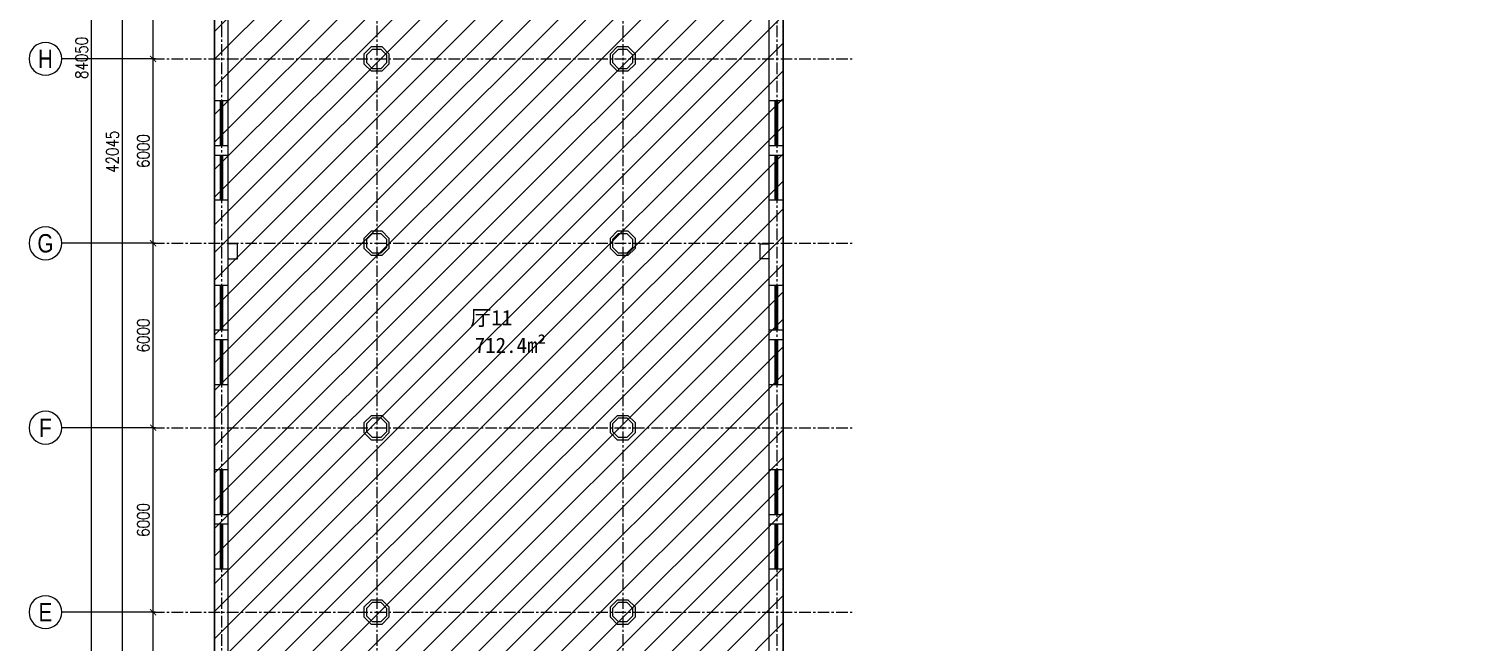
# Model space of a CAD drawing. Header units: millimetres. Extents: x -6028 to 253167, y -4970 to 98364.
# Drawn here: x -6028 to 41098, y 23248 to 43192 of the extents above; entities that cross this region are included whole.
import ezdxf
from ezdxf.enums import TextEntityAlignment as Align

# ---------------------------------------------------------------- set-up
doc = ezdxf.new("R2010")
doc.units = ezdxf.units.MM
doc.linetypes.add('2F-I-AR$0$CENTER', pattern=[2, 1.25, -0.25, 0.25, -0.25])
doc.layers.get('DefPoints').update_dxf_attribs({"color": 250})
for name, color, linetype in [('2F-I-AR$0$0-建-轴号', 1, 'Continuous'), ('2F-I-AR$0$0-标注', 4, 'Continuous'), ('2F-I-AR$0$1-墙', 7, 'Continuous'), ('2F-I-AR$0$1-完成面', 3, 'Continuous'), ('2F-I-AR$0$1-窗', 2, 'Continuous'), ('2F-I-AR$0$AXIS_TEXT', 7, 'Continuous'), ('2F-I-AR$0$GZET_DIM_1-200_平面尺寸标注', 1, 'Continuous')]:
    doc.layers.add(name, color=color, linetype=linetype)
doc.layers.add('2F-I-AR$0$GZET_COL_GRID_1-200_轴线', color=8, linetype='2F-I-AR$0$CENTER', lineweight=25)
doc.layers.add('2F-I-AR$0$I-SCOPE', color=252, linetype='Continuous', lineweight=35)
doc.styles.add('2F-I-AR$0$GZET-DIMT', font='romans.shx', dxfattribs={"width": 0.8})
doc.styles.add('2F-I-AR$0$GZET-HT', font='arial.ttf', dxfattribs={"width": 0.8})
doc.styles.add('2F-I-AR$0$MtXpl_', font='SimSun.ttf')
doc.dimstyles.new('2F-I-AR$0$GZET_200', dxfattribs={"dimscale": 200, "dimtxt": 2, "dimasz": 1, "dimexe": 1, "dimexo": 1.5, "dimgap": 0.6, "dimtad": 1, "dimdec": 0, "dimrnd": 0.005, "dimzin": 0, "dimdsep": 46, "dimtxsty": '2F-I-AR$0$GZET-DIMT', "dimblk": '2F-I-AR$0$_ArchTick', "dimcen": 0.125, "dimclrd": 1, "dimclre": 1, "dimclrt": 2, "dimadec": 0, "dimazin": 0, "dimtfac": 1, "dimtdec": 0, "dimtix": 1, "dimtmove": 2, "dimatfit": 3, "dimldrblk": '2F-I-AR$0$_Dot', "dimfxl": 1, "dimtvp": 1, "dimtolj": 1, "dimtzin": 0, "dimarcsym": 0})

# ---------------------------------------------------------------- blocks, each defined once
blk = doc.blocks.new('2F-I-AR$0$chuanghu1')
for p, q in [((0, 3230), (450, 3230)), ((0, 1770), (450, 1770)), ((0, 1460), (450, 1460)), ((0, 0), (450, 0))]:
    blk.add_line(p, q)
at = {"layer": '2F-I-AR$0$1-窗'}
for p, q in [((185, 3230), (185, 1770)), ((225, 3230), (225, 1770)), ((265, 3230), (265, 1770)), ((185, 1460), (185, 0)), ((225, 1460), (225, 0)), ((265, 1460), (265, 0))]:
    blk.add_line(p, q, dxfattribs=at)
blk = doc.blocks.new('2F-I-AR$0$_AXISO')
blk.add_circle((0, 0), 0.5)
at = {"layer": '2F-I-AR$0$AXIS_TEXT', "style": '2F-I-AR$0$GZET-HT', "width": 0.8}
blk.add_attdef('A', text='', height=0.56, dxfattribs=at).set_placement((0, 0), align=Align.MIDDLE_CENTER)
blk = doc.blocks.new('2F-I-AR$0$_ArchTick')
at = {"color": 2, "linetype": 'ByBlock', "const_width": 0.15}
blk.add_lwpolyline([(-0.5, -0.5), (0.5, 0.5)], dxfattribs=at)
blk = doc.blocks.new('*D245')
at = {"layer": '2F-I-AR$0$GZET_DIM_1-200_平面尺寸标注', "color": 1, "lineweight": -2, "transparency": 16777216}
for p, q in [((-1917, 24220), (-2195, 24220)), ((-1995, 18175), (-1995, 24220)), ((-1917, 18175), (-2195, 18175))]:
    blk.add_line(p, q, dxfattribs=at)
at = {"layer": 'DefPoints', "color": 0, "transparency": 16777216}
for p in [(-1995, 24220), (-1617, 24220), (-1617, 18175)]:
    blk.add_point(p, dxfattribs=at)
at = {"layer": '2F-I-AR$0$GZET_DIM_1-200_平面尺寸标注', "color": 1, "lineweight": -2, "transparency": 16777216, "xscale": 200, "yscale": 200, "zscale": 200}
for p, rotation in [((-1995, 24220), 90), ((-1995, 18175), 270)]:
    blk.add_blockref('2F-I-AR$0$_ArchTick', p, dxfattribs=dict(at, rotation=rotation))
at = {"layer": '2F-I-AR$0$GZET_DIM_1-200_平面尺寸标注', "color": 2, "transparency": 16777216, "insert": (-2315, 21197), "char_height": 400, "attachment_point": 5, "rotation": 90, "style": '2F-I-AR$0$GZET-DIMT'}
blk.add_mtext('\\A1;6045', dxfattribs=at)
blk = doc.blocks.new('2F-I-AR$0$_Dot')
at = {"color": 0, "linetype": 'ByBlock', "lineweight": -2}
blk.add_line((-0.5, 0), (-1, 0), dxfattribs=at)
at = {"color": 0, "linetype": 'ByBlock', "const_width": 0.5}
blk.add_lwpolyline([(-0.25, 0, 1), (0.25, 0, 1)], format="xyb", close=True, dxfattribs=at)
blk = doc.blocks.new('*D246')
at = {"layer": '2F-I-AR$0$GZET_DIM_1-200_平面尺寸标注', "color": 1, "lineweight": -2, "transparency": 16777216}
for p, q in [((-1917, 30220), (-2195, 30220)), ((-1995, 24220), (-1995, 30220)), ((-1917, 24220), (-2195, 24220))]:
    blk.add_line(p, q, dxfattribs=at)
at = {"layer": 'DefPoints', "color": 0, "transparency": 16777216}
for p in [(-1995, 30220), (-1617, 30220), (-1617, 24220)]:
    blk.add_point(p, dxfattribs=at)
at = {"layer": '2F-I-AR$0$GZET_DIM_1-200_平面尺寸标注', "color": 1, "lineweight": -2, "transparency": 16777216, "xscale": 200, "yscale": 200, "zscale": 200}
for p, rotation in [((-1995, 30220), 90), ((-1995, 24220), 270)]:
    blk.add_blockref('2F-I-AR$0$_ArchTick', p, dxfattribs=dict(at, rotation=rotation))
at = {"layer": '2F-I-AR$0$GZET_DIM_1-200_平面尺寸标注', "color": 2, "transparency": 16777216, "insert": (-2315, 27220), "char_height": 400, "attachment_point": 5, "rotation": 90, "style": '2F-I-AR$0$GZET-DIMT'}
blk.add_mtext('\\A1;6000', dxfattribs=at)
blk = doc.blocks.new('*D247')
at = {"layer": '2F-I-AR$0$GZET_DIM_1-200_平面尺寸标注', "color": 1, "lineweight": -2, "transparency": 16777216}
for p, q in [((-1917, 36220), (-2195, 36220)), ((-1995, 30220), (-1995, 36220)), ((-1917, 30220), (-2195, 30220))]:
    blk.add_line(p, q, dxfattribs=at)
at = {"layer": 'DefPoints', "color": 0, "transparency": 16777216}
for p in [(-1995, 36220), (-1617, 36220), (-1617, 30220)]:
    blk.add_point(p, dxfattribs=at)
at = {"layer": '2F-I-AR$0$GZET_DIM_1-200_平面尺寸标注', "color": 1, "lineweight": -2, "transparency": 16777216, "xscale": 200, "yscale": 200, "zscale": 200}
for p, rotation in [((-1995, 36220), 90), ((-1995, 30220), 270)]:
    blk.add_blockref('2F-I-AR$0$_ArchTick', p, dxfattribs=dict(at, rotation=rotation))
at = {"layer": '2F-I-AR$0$GZET_DIM_1-200_平面尺寸标注', "color": 2, "transparency": 16777216, "insert": (-2315, 33220), "char_height": 400, "attachment_point": 5, "rotation": 90, "style": '2F-I-AR$0$GZET-DIMT'}
blk.add_mtext('\\A1;6000', dxfattribs=at)
blk = doc.blocks.new('*D248')
at = {"layer": '2F-I-AR$0$GZET_DIM_1-200_平面尺寸标注', "color": 1, "lineweight": -2, "transparency": 16777216}
for p, q in [((-1917, 42220), (-2195, 42220)), ((-1995, 36220), (-1995, 42220)), ((-1917, 36220), (-2195, 36220))]:
    blk.add_line(p, q, dxfattribs=at)
at = {"layer": 'DefPoints', "color": 0, "transparency": 16777216}
for p in [(-1995, 42220), (-1617, 42220), (-1617, 36220)]:
    blk.add_point(p, dxfattribs=at)
at = {"layer": '2F-I-AR$0$GZET_DIM_1-200_平面尺寸标注', "color": 1, "lineweight": -2, "transparency": 16777216, "xscale": 200, "yscale": 200, "zscale": 200}
for p, rotation in [((-1995, 42220), 90), ((-1995, 36220), 270)]:
    blk.add_blockref('2F-I-AR$0$_ArchTick', p, dxfattribs=dict(at, rotation=rotation))
at = {"layer": '2F-I-AR$0$GZET_DIM_1-200_平面尺寸标注', "color": 2, "transparency": 16777216, "insert": (-2315, 39220), "char_height": 400, "attachment_point": 5, "rotation": 90, "style": '2F-I-AR$0$GZET-DIMT'}
blk.add_mtext('\\A1;6000', dxfattribs=at)
blk = doc.blocks.new('*D249')
at = {"layer": '2F-I-AR$0$GZET_DIM_1-200_平面尺寸标注', "color": 1, "lineweight": -2, "transparency": 16777216}
for p, q in [((-1917, 48220), (-2195, 48220)), ((-1995, 42220), (-1995, 48220)), ((-1917, 42220), (-2195, 42220))]:
    blk.add_line(p, q, dxfattribs=at)
at = {"layer": 'DefPoints', "color": 0, "transparency": 16777216}
for p in [(-1995, 48220), (-1617, 48220), (-1617, 42220)]:
    blk.add_point(p, dxfattribs=at)
at = {"layer": '2F-I-AR$0$GZET_DIM_1-200_平面尺寸标注', "color": 1, "lineweight": -2, "transparency": 16777216, "xscale": 200, "yscale": 200, "zscale": 200}
for p, rotation in [((-1995, 48220), 90), ((-1995, 42220), 270)]:
    blk.add_blockref('2F-I-AR$0$_ArchTick', p, dxfattribs=dict(at, rotation=rotation))
at = {"layer": '2F-I-AR$0$GZET_DIM_1-200_平面尺寸标注', "color": 2, "transparency": 16777216, "insert": (-2315, 45220), "char_height": 400, "attachment_point": 5, "rotation": 90, "style": '2F-I-AR$0$GZET-DIMT'}
blk.add_mtext('\\A1;6000', dxfattribs=at)
blk = doc.blocks.new('*D283')
at = {"layer": '2F-I-AR$0$GZET_DIM_1-200_平面尺寸标注', "color": 1, "lineweight": -2, "transparency": 16777216}
for p, q in [((-1413, 60220), (-3195, 60220)), ((-2995, 60220), (-2995, 18175)), ((-1283, 18175), (-3195, 18175))]:
    blk.add_line(p, q, dxfattribs=at)
at = {"layer": 'DefPoints', "color": 0, "transparency": 16777216}
for p in [(-1113, 60220), (-2995, 18175), (-983, 18175)]:
    blk.add_point(p, dxfattribs=at)
at = {"layer": '2F-I-AR$0$GZET_DIM_1-200_平面尺寸标注', "color": 1, "lineweight": -2, "transparency": 16777216, "xscale": 200, "yscale": 200, "zscale": 200}
for p, rotation in [((-2995, 60220), 90), ((-2995, 18175), 270)]:
    blk.add_blockref('2F-I-AR$0$_ArchTick', p, dxfattribs=dict(at, rotation=rotation))
at = {"layer": '2F-I-AR$0$GZET_DIM_1-200_平面尺寸标注', "color": 2, "transparency": 16777216, "insert": (-3315, 39197), "char_height": 400, "attachment_point": 5, "rotation": 90, "style": '2F-I-AR$0$GZET-DIMT'}
blk.add_mtext('\\A1;42045', dxfattribs=at)
blk = doc.blocks.new('*D285')
at = {"layer": '2F-I-AR$0$GZET_DIM_1-200_平面尺寸标注', "color": 1, "lineweight": -2, "transparency": 16777216}
for p, q in [((-1267, 84275), (-4195, 84275)), ((-3995, 225), (-3995, 84275)), ((-1257, 225), (-4195, 225))]:
    blk.add_line(p, q, dxfattribs=at)
at = {"layer": 'DefPoints', "color": 0, "transparency": 16777216}
for p in [(-3995, 84275), (-967, 84275), (-957, 225)]:
    blk.add_point(p, dxfattribs=at)
at = {"layer": '2F-I-AR$0$GZET_DIM_1-200_平面尺寸标注', "color": 1, "lineweight": -2, "transparency": 16777216, "xscale": 200, "yscale": 200, "zscale": 200}
for p, rotation in [((-3995, 84275), 90), ((-3995, 225), 270)]:
    blk.add_blockref('2F-I-AR$0$_ArchTick', p, dxfattribs=dict(at, rotation=rotation))
at = {"layer": '2F-I-AR$0$GZET_DIM_1-200_平面尺寸标注', "color": 2, "transparency": 16777216, "insert": (-4315, 42250), "char_height": 400, "attachment_point": 5, "rotation": 90, "style": '2F-I-AR$0$GZET-DIMT'}
blk.add_mtext('\\A1;84050', dxfattribs=at)
blk = doc.blocks.new('2F-I-AR')
at = {"layer": '2F-I-AR$0$I-SCOPE'}
h = blk.add_hatch(dxfattribs=at)
h.set_pattern_fill('ANSI31', color=256, scale=200)
h.paths.add_polyline_path([(114640, 84500), (0, 84500), (0, 0), (18450, 0), (18450, 2940), (27100, 2940), (27100, 0), (36480, 0), (36480, 18540), (18480, 18540), (18480, 66390), (96200, 66390), (96200, 18120), (114640, 18120)])
at = {"layer": '2F-I-AR$0$0-建-轴号', "linetype": 'Continuous'}
for p, q in [((-1995, 42220), (-4961.7, 42220)), ((-1995, 36220), (-4961.7, 36220)), ((-1995, 30220), (-4961.7, 30220)), ((-1995, 24220), (-4961.7, 24220))]:
    blk.add_line(p, q, dxfattribs=at)
at = {"layer": '2F-I-AR$0$1-墙'}
for p, q in [((0, 0), (0, 84500)), ((450, 18540), (450, 84050)), ((18030, 18540), (18030, 65940)), ((18480, 18540), (18480, 65940))]:
    blk.add_line(p, q, dxfattribs=at)
for points in [[(5590, 42085), (5405, 41900), (5135, 41900), (4950, 42085), (4950, 42355), (5135, 42540), (5405, 42540), (5590, 42355)], [(13590, 42085), (13405, 41900), (13135, 41900), (12950, 42085), (12950, 42355), (13135, 42540), (13405, 42540), (13590, 42355)], [(5590, 36085), (5405, 35900), (5135, 35900), (4950, 36085), (4950, 36355), (5135, 36540), (5405, 36540), (5590, 36355)], [(13590, 36085), (13405, 35900), (13135, 35900), (12950, 36085), (12950, 36355), (13135, 36540), (13405, 36540), (13590, 36355)], [(5590, 30085), (5405, 29900), (5135, 29900), (4950, 30085), (4950, 30355), (5135, 30540), (5405, 30540), (5590, 30355)], [(13590, 30085), (13405, 29900), (13135, 29900), (12950, 30085), (12950, 30355), (13135, 30540), (13405, 30540), (13590, 30355)], [(5590, 24085), (5405, 23900), (5135, 23900), (4950, 24085), (4950, 24355), (5135, 24540), (5405, 24540), (5590, 24355)], [(13590, 24085), (13405, 23900), (13135, 23900), (12950, 24085), (12950, 24355), (13135, 24540), (13405, 24540), (13590, 24355)]]:
    blk.add_lwpolyline(points, close=True, dxfattribs=at)
for points in [[(450, 35710), (745, 35710), (745, 36200), (450, 36200)], [(18030, 35710), (17735, 35710), (17735, 36200), (18030, 36200)]]:
    blk.add_lwpolyline(points, dxfattribs=at)
at = {"layer": '2F-I-AR$0$1-完成面'}
for points in [[(5670, 42051.9), (5438.1, 41820), (5101.9, 41820), (4870, 42051.9), (4870, 42388.1), (5101.9, 42620), (5438.1, 42620), (5670, 42388.1)], [(13670, 42051.9), (13438.1, 41820), (13101.9, 41820), (12870, 42051.9), (12870, 42388.1), (13101.9, 42620), (13438.1, 42620), (13670, 42388.1)], [(5670, 36051.9), (5438.1, 35820), (5101.9, 35820), (4870, 36051.9), (4870, 36388.1), (5101.9, 36620), (5438.1, 36620), (5670, 36388.1)], [(13670, 36051.9), (13438.1, 35820), (13101.9, 35820), (12870, 36051.9), (12870, 36388.1), (13101.9, 36620), (13438.1, 36620), (13670, 36388.1)], [(5670, 30051.9), (5438.1, 29820), (5101.9, 29820), (4870, 30051.9), (4870, 30388.1), (5101.9, 30620), (5438.1, 30620), (5670, 30388.1)], [(13670, 30051.9), (13438.1, 29820), (13101.9, 29820), (12870, 30051.9), (12870, 30388.1), (13101.9, 30620), (13438.1, 30620), (13670, 30388.1)], [(5670, 24051.9), (5438.1, 23820), (5101.9, 23820), (4870, 24051.9), (4870, 24388.1), (5101.9, 24620), (5438.1, 24620), (5670, 24388.1)], [(13670, 24051.9), (13438.1, 23820), (13101.9, 23820), (12870, 24051.9), (12870, 24388.1), (13101.9, 24620), (13438.1, 24620), (13670, 24388.1)]]:
    blk.add_lwpolyline(points, close=True, dxfattribs=at)
at = {"layer": '2F-I-AR$0$GZET_COL_GRID_1-200_轴线', "ltscale": 300}
for p, q in [((225, 86500), (225, -3770)), ((5275, 86500), (5275, -3770)), ((13275, 86500), (13275, -3770)), ((18275, 86500), (18275, -3770)), ((-1995, 42220), (20795, 42220)), ((-1995, 36220), (20795, 36220)), ((-1995, 30220), (20795, 30220)), ((-1995, 24220), (20795, 24220))]:
    blk.add_line(p, q, dxfattribs=at)
at = {"layer": '2F-I-AR$0$I-SCOPE'}
blk.add_lwpolyline([(114640, 84500), (0, 84500), (0, 0), (18450, 0), (18450, 2940), (27100, 2940), (27100, 0), (36480, 0), (36480, 18540), (18480, 18540), (18480, 18540), (18480, 66390), (96200, 66390), (96200, 18120), (114640, 18120)], close=True, dxfattribs=at)
at = {"layer": '2F-I-AR$0$0-建-轴号', "linetype": 'Continuous'}
ref = blk.add_blockref('2F-I-AR$0$_AXISO', (-5495, 42220), dxfattribs=dict(at, xscale=-1066.666666666667, yscale=1066.666666666667, zscale=0.6666666666666664, rotation=180))
ref.add_attrib('A', 'H', dxfattribs={"layer": '2F-I-AR$0$AXIS_TEXT', "height": 597.3, "style": '2F-I-AR$0$GZET-HT', "width": 0.8}).set_placement((-5495, 42220), align=Align.MIDDLE_CENTER)
ref = blk.add_blockref('2F-I-AR$0$_AXISO', (-5495, 36220), dxfattribs=dict(at, xscale=-1066.666666666667, yscale=1066.666666666667, zscale=0.6666666666666664, rotation=180))
ref.add_attrib('A', 'G', dxfattribs={"layer": '2F-I-AR$0$AXIS_TEXT', "height": 597.3, "style": '2F-I-AR$0$GZET-HT', "width": 0.8}).set_placement((-5495, 36220), align=Align.MIDDLE_CENTER)
ref = blk.add_blockref('2F-I-AR$0$_AXISO', (-5495, 30220), dxfattribs=dict(at, xscale=-1066.666666666667, yscale=1066.666666666667, zscale=0.6666666666666664, rotation=180))
ref.add_attrib('A', 'F', dxfattribs={"layer": '2F-I-AR$0$AXIS_TEXT', "height": 597.3, "style": '2F-I-AR$0$GZET-HT', "width": 0.8}).set_placement((-5495, 30220), align=Align.MIDDLE_CENTER)
ref = blk.add_blockref('2F-I-AR$0$_AXISO', (-5495, 24220), dxfattribs=dict(at, xscale=-1066.666666666667, yscale=1066.666666666667, zscale=0.6666666666666664, rotation=180))
ref.add_attrib('A', 'E', dxfattribs={"layer": '2F-I-AR$0$AXIS_TEXT', "height": 597.3, "style": '2F-I-AR$0$GZET-HT', "width": 0.8}).set_placement((-5495, 24220), align=Align.MIDDLE_CENTER)
at = {"layer": '2F-I-AR$0$1-墙'}
for p in [(0, 37630), (18030, 37630), (0, 31630), (18030, 31630), (0, 25630), (18030, 25630)]:
    blk.add_blockref('2F-I-AR$0$chuanghu1', p, dxfattribs=at)
at = {"layer": '2F-I-AR$0$0-标注', "style": '2F-I-AR$0$MtXpl_'}
for s, p in [('厅11', (8313, 33549)), ('712.4m²', (8457.6, 32651.3))]:
    blk.add_text(s, height=500, dxfattribs=at).set_placement(p)
at = {"layer": '2F-I-AR$0$GZET_DIM_1-200_平面尺寸标注'}
for base, p1, p2, angle, picture, middle in [((-3995, 84275), (-957.1, 225), (-967.3, 84275), 90, '*D285', (-4315, 42250)), ((-2995, 18175), (-1112.6, 60220), (-983, 18175), 90, '*D283', (-3315, 39197.5)), ((-1995, 48220), (-1617.3, 42220), (-1617.3, 48220), 270, '*D249', (-2315, 45220)), ((-1995, 42220), (-1617.3, 36220), (-1617.3, 42220), 270, '*D248', (-2315, 39220)), ((-1995, 36220), (-1617.3, 30220), (-1617.3, 36220), 270, '*D247', (-2315, 33220)), ((-1995, 30220), (-1617.3, 24220), (-1617.3, 30220), 270, '*D246', (-2315, 27220)), ((-1995, 24220), (-1617.3, 18175), (-1617.3, 24220), 270, '*D245', (-2315, 21197.5))]:
    dim = blk.add_linear_dim(base=base, p1=p1, p2=p2, angle=angle, dimstyle='2F-I-AR$0$GZET_200', dxfattribs=at)
    dim.commit()
    dim.dimension.update_dxf_attribs({"geometry": picture, "text_midpoint": middle})

msp = doc.modelspace()

# ---------------------------------------------------------------- block references
msp.add_blockref('2F-I-AR', (0, 0))

doc.saveas('drawing.dxf')
